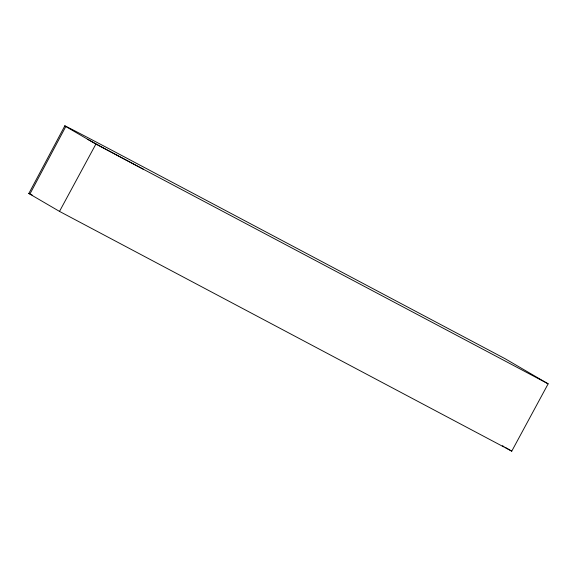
<?xml version="1.0" encoding="UTF-8"?>
<svg xmlns="http://www.w3.org/2000/svg" width="577" height="577" viewBox="0 0 577 577"><rect width="100%" height="100%" fill="white"/><g stroke="black" fill="none" stroke-linecap="round" stroke-linejoin="round"><path stroke-width="0.87" d="M28.85 193.483L64.833 125.844M29.867 194.103L65.8 126.522A87.682 0.613 28 0 1 116.648 152.782L505.077 358.699L548.15 383.835L511.763 451.156L59.503 211.398L29.867 194.103A87.682 0.613 28 0 1 28.893 193.425M59.503 211.398L95.89 144.077L65.8 126.522M95.89 144.077L548.15 383.835M502.466 445.732L504.017 446.634M505.567 447.543L511.763 451.156M143.579 169.357A54.808 0.382 28 0 1 87.661 139.273M30.603 194.225A87.682 0.613 28 0 1 32.153 194.997"/></g></svg>
